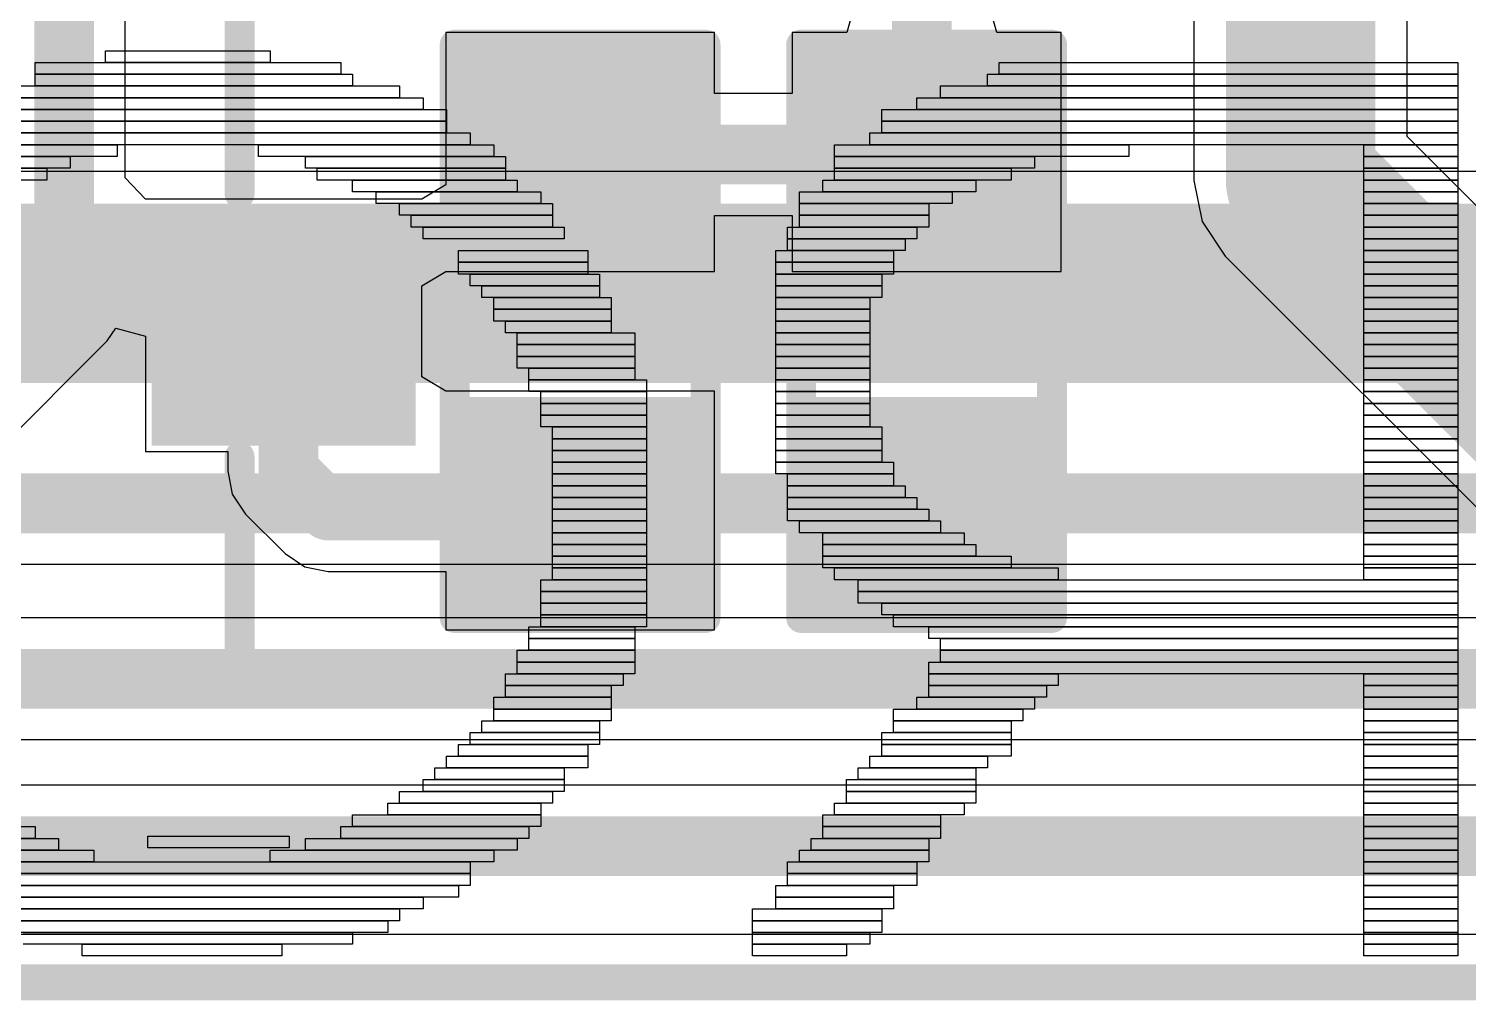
# Model space of a CAD drawing. Header units: inches. Extents: x -25 to 271, y -41 to 15.
# Drawn here: x 22.75 to 28.87, y -38.06 to -33.93 of the extents above; entities that cross this region are included whole.
import ezdxf

# ---------------------------------------------------------------- set-up
doc = ezdxf.new("R2010")
doc.units = ezdxf.units.IN
for name, color, linetype in [('Board_outline', 216, 'Continuous'), ('Bottom Layer', 5, 'Continuous'), ('Bottom Overlay', 54, 'Continuous'), ('Top Glue Points', 56, 'Continuous'), ('Top Layer', 1, 'Continuous'), ('Top Overlay', 2, 'Continuous'), ('Top Paste', 8, 'Continuous'), ('Top Solder', 216, 'Continuous')]:
    doc.layers.add(name, color=color, linetype=linetype)

# ---------------------------------------------------------------- blocks, each defined once
blk = doc.blocks.new('SOT_23_98')
at = {"layer": 'Top Layer'}
for points in [[(-0.41, 1.46), (0.41, 1.46), (0.41, 0.54), (-0.41, 0.54)], [(-1.36, -0.54), (-0.54, -0.54), (-0.54, -1.46), (-1.36, -1.46)], [(0.54, -0.54), (1.36, -0.54), (1.36, -1.46), (0.54, -1.46)]]:
    blk.add_hatch(color=1, dxfattribs=at).paths.add_polyline_path(points)
at = {"layer": 'Top Paste'}
for points in [[(-0.41, 1.46), (0.41, 1.46), (0.41, 0.54), (-0.41, 0.54)], [(-1.36, -0.54), (-0.54, -0.54), (-0.54, -1.46), (-1.36, -1.46)], [(0.54, -0.54), (1.36, -0.54), (1.36, -1.46), (0.54, -1.46)]]:
    blk.add_hatch(color=8, dxfattribs=at).paths.add_polyline_path(points)
at = {"layer": 'Top Solder'}
for points in [[(-0.5116, 1.5616), (0.5116, 1.5616), (0.5116, 0.4384), (-0.5116, 0.4384)], [(-1.4616, -0.4384), (-0.4384, -0.4384), (-0.4384, -1.5616), (-1.4616, -1.5616)], [(0.4384, -0.4384), (1.4616, -0.4384), (1.4616, -1.5616), (0.4384, -1.5616)]]:
    blk.add_hatch(color=216, dxfattribs=at).paths.add_polyline_path(points)
at = {"layer": 'Top Overlay', "const_width": 0.127}
for points in [[(-0.5588, 0.8128), (-1.5494, 0.8128)], [(-1.5494, -0.5842), (-1.5494, 0.8128)], [(1.5494, 0.8128), (0.5588, 0.8128)], [(1.5494, -0.5842), (1.5494, 0.8128)], [(0.3302, -0.7874), (-0.3302, -0.7874)], [(-1.6764, -1.2954), (-1.6764, -1.0414)], [(-1.5494, -1.1684), (-1.6764, -1.0414)], [(-1.6764, -1.2954), (-1.5494, -1.1684)]]:
    blk.add_lwpolyline(points, dxfattribs=at)
at = {"layer": 'Top Overlay', "const_width": 0.0635}
for points in [[(-1.5812, 0.8128, 1), (-1.5176, 0.8128, 1)], [(-1.5812, 0.8128, 1), (-1.5176, 0.8128, 1)], [(-0.5905, 0.8128, 1), (-0.5271, 0.8128, 1)], [(0.5271, 0.8128, 1), (0.5905, 0.8128, 1)], [(1.5176, 0.8128, 1), (1.5812, 0.8128, 1)], [(1.5176, 0.8128, 1), (1.5812, 0.8128, 1)], [(-1.5812, -0.5842, 1), (-1.5176, -0.5842, 1)], [(1.5176, -0.5842, 1), (1.5812, -0.5842, 1)], [(-0.3619, -0.7874, 1), (-0.2984, -0.7874, 1)], [(0.2984, -0.7874, 1), (0.3619, -0.7874, 1)], [(-1.7082, -1.0414, 1), (-1.6446, -1.0414, 1)], [(-1.7082, -1.0414, 1), (-1.6446, -1.0414, 1)], [(-1.5812, -1.1684, 1), (-1.5176, -1.1684, 1)], [(-1.5812, -1.1684, 1), (-1.5176, -1.1684, 1)], [(-1.7082, -1.2954, 1), (-1.6446, -1.2954, 1)], [(-1.7082, -1.2954, 1), (-1.6446, -1.2954, 1)]]:
    blk.add_lwpolyline(points, format="xyb", close=True, dxfattribs=at)
blk = doc.blocks.new('RES_0603_103')
at = {"layer": 'Top Layer'}
for points in [[(-0.381, 0.4445), (-0.381, -0.4445), (-1.143, -0.4445), (-1.143, 0.4445)], [(1.143, 0.4445), (1.143, -0.4445), (0.381, -0.4445), (0.381, 0.4445)]]:
    blk.add_hatch(color=1, dxfattribs=at).paths.add_polyline_path(points)
at = {"layer": 'Top Paste'}
for points in [[(-0.381, 0.4445), (-0.381, -0.4445), (-1.143, -0.4445), (-1.143, 0.4445)], [(1.143, 0.4445), (1.143, -0.4445), (0.381, -0.4445), (0.381, 0.4445)]]:
    blk.add_hatch(color=8, dxfattribs=at).paths.add_polyline_path(points)
at = {"layer": 'Top Solder'}
for points in [[(-0.2794, 0.5461), (-0.2794, -0.5461), (-1.2446, -0.5461), (-1.2446, 0.5461)], [(1.2446, 0.5461), (1.2446, -0.5461), (0.2794, -0.5461), (0.2794, 0.5461)]]:
    blk.add_hatch(color=216, dxfattribs=at).paths.add_polyline_path(points)
at = {"layer": 'Top Overlay', "const_width": 0.127}
for points in [[(-1.2192, 0.5334), (-1.2192, -0.5334)], [(-1.2192, 0.5334), (1.2192, 0.5334)], [(1.2192, 0.5334), (1.2192, -0.5334)], [(-1.2192, -0.5334), (1.2192, -0.5334)]]:
    blk.add_lwpolyline(points, dxfattribs=at)
at = {"layer": 'Top Overlay', "const_width": 0.0635}
for points in [[(-1.25095, 0.5334, 1), (-1.18745, 0.5334, 1)], [(-1.25095, 0.5334, 1), (-1.18745, 0.5334, 1)], [(1.18745, 0.5334, 1), (1.25095, 0.5334, 1)], [(1.18745, 0.5334, 1), (1.25095, 0.5334, 1)], [(-1.25095, -0.5334, 1), (-1.18745, -0.5334, 1)], [(-1.25095, -0.5334, 1), (-1.18745, -0.5334, 1)], [(1.18745, -0.5334, 1), (1.25095, -0.5334, 1)], [(1.18745, -0.5334, 1), (1.25095, -0.5334, 1)]]:
    blk.add_lwpolyline(points, format="xyb", close=True, dxfattribs=at)
blk = doc.blocks.new('RES_0603_106')
at = {"layer": 'Top Layer'}
for points in [[(-0.381, 0.4445), (-0.381, -0.4445), (-1.143, -0.4445), (-1.143, 0.4445)], [(1.143, 0.4445), (1.143, -0.4445), (0.381, -0.4445), (0.381, 0.4445)]]:
    blk.add_hatch(color=1, dxfattribs=at).paths.add_polyline_path(points)
at = {"layer": 'Top Paste'}
for points in [[(-0.381, 0.4445), (-0.381, -0.4445), (-1.143, -0.4445), (-1.143, 0.4445)], [(1.143, 0.4445), (1.143, -0.4445), (0.381, -0.4445), (0.381, 0.4445)]]:
    blk.add_hatch(color=8, dxfattribs=at).paths.add_polyline_path(points)
at = {"layer": 'Top Solder'}
for points in [[(-0.2794, 0.5461), (-0.2794, -0.5461), (-1.2446, -0.5461), (-1.2446, 0.5461)], [(1.2446, 0.5461), (1.2446, -0.5461), (0.2794, -0.5461), (0.2794, 0.5461)]]:
    blk.add_hatch(color=216, dxfattribs=at).paths.add_polyline_path(points)
at = {"layer": 'Top Overlay', "const_width": 0.127}
for points in [[(-1.2192, 0.5334), (-1.2192, -0.5334)], [(-1.2192, 0.5334), (1.2192, 0.5334)], [(1.2192, 0.5334), (1.2192, -0.5334)], [(-1.2192, -0.5334), (1.2192, -0.5334)]]:
    blk.add_lwpolyline(points, dxfattribs=at)
at = {"layer": 'Top Overlay', "const_width": 0.0635}
for points in [[(-1.25095, 0.5334, 1), (-1.18745, 0.5334, 1)], [(-1.25095, 0.5334, 1), (-1.18745, 0.5334, 1)], [(1.18745, 0.5334, 1), (1.25095, 0.5334, 1)], [(1.18745, 0.5334, 1), (1.25095, 0.5334, 1)], [(-1.25095, -0.5334, 1), (-1.18745, -0.5334, 1)], [(-1.25095, -0.5334, 1), (-1.18745, -0.5334, 1)], [(1.18745, -0.5334, 1), (1.25095, -0.5334, 1)], [(1.18745, -0.5334, 1), (1.25095, -0.5334, 1)]]:
    blk.add_lwpolyline(points, format="xyb", close=True, dxfattribs=at)

msp = doc.modelspace()

# ---------------------------------------------------------------- hatches: boundary and pattern name
at = {"layer": 'Top Glue Points'}
for points in [[(26.943, -34.9758), (26.1429, -34.9758), (26.1429, -35.3756), (26.943, -35.3756)], [(25.4902, -35.0167), (24.6901, -35.0167), (24.6901, -35.4165), (25.4902, -35.4165)]]:
    msp.add_hatch(color=56, dxfattribs=at).paths.add_polyline_path(points)

# ---------------------------------------------------------------- linework, layer by layer
at = {"layer": 'Board_outline', "const_width": 0.1524}
msp.add_lwpolyline([(-16.5189, -37.9885), (73.4812, -37.9885)], dxfattribs=at)
at = {"layer": 'Bottom Layer'}
for p, q in [((33.8351, -34.5403), (13.2973, -34.5403)), ((18.7173, -36.2105), (45.7124, -36.2105)), ((47.3962, -36.4385), (18.6444, -36.4385)), ((21.5984, -36.9565), (42.1181, -36.9565)), ((42.1176, -37.1504), (21.599, -37.1504))]:
    msp.add_line(p, q, dxfattribs=at)
for points, const_width in [([(11.881, -35.0582), (40.9514, -35.0582)], 0.762), ([(18.3725, -35.9515), (45.7124, -35.9515)], 0.254), ([(12.1223, -36.6975), (47.5035, -36.6975)], 0.254), ([(21.2223, -37.4094), (42.4942, -37.4094)], 0.254)]:
    msp.add_lwpolyline(points, dxfattribs=dict(at, const_width=const_width))
at = {"layer": 'Bottom Overlay'}
for p, q in [((23.0725, -34.0764), (23.0725, -34.0266)), ((23.0725, -34.0266), (23.7725, -34.0266)), ((23.7725, -34.0266), (23.7725, -34.0764)), ((22.7725, -34.1264), (22.7725, -34.0764)), ((22.7725, -34.0764), (24.0725, -34.0764)), ((23.7725, -34.0764), (23.0725, -34.0764)), ((24.0725, -34.0764), (24.0725, -34.1264)), ((26.8723, -34.1264), (26.8723, -34.0764)), ((26.8723, -34.0764), (28.8223, -34.0764)), ((28.8223, -34.0764), (28.8223, -34.1264)), ((24.0725, -34.1264), (22.7725, -34.1264)), ((22.7725, -34.1765), (22.7725, -34.1264)), ((22.7725, -34.1264), (24.1225, -34.1264)), ((24.1225, -34.1264), (24.1225, -34.1765)), ((26.8223, -34.1765), (26.8223, -34.1264)), ((26.8223, -34.1264), (28.8223, -34.1264)), ((28.8223, -34.1264), (26.8723, -34.1264)), ((28.8223, -34.1264), (28.8223, -34.1765)), ((22.5723, -34.1765), (24.3224, -34.1765)), ((24.1225, -34.1765), (22.7725, -34.1765)), ((24.3224, -34.1765), (24.3224, -34.2265)), ((26.6224, -34.2265), (26.6224, -34.1765)), ((26.6224, -34.1765), (28.8223, -34.1765)), ((28.8223, -34.1765), (26.8223, -34.1765)), ((28.8223, -34.1765), (28.8223, -34.2265)), ((22.4723, -34.2265), (24.4225, -34.2265)), ((24.3224, -34.2265), (22.5723, -34.2265)), ((24.4225, -34.2265), (24.4225, -34.2765)), ((26.5223, -34.2765), (26.5223, -34.2265)), ((26.5223, -34.2265), (28.8223, -34.2265)), ((28.8223, -34.2265), (26.6224, -34.2265)), ((28.8223, -34.2265), (28.8223, -34.2765)), ((22.3224, -34.2765), (24.5223, -34.2765)), ((24.5223, -34.3266), (22.3224, -34.3266)), ((22.3224, -34.3266), (24.5223, -34.3266)), ((24.4225, -34.2765), (22.4723, -34.2765)), ((24.5223, -34.2765), (24.5223, -34.3266)), ((24.5223, -34.3266), (24.5223, -34.3764)), ((26.3724, -34.3266), (26.3724, -34.2765)), ((26.3724, -34.2765), (28.8223, -34.2765)), ((28.8223, -34.3266), (26.3724, -34.3266)), ((26.3724, -34.3764), (26.3724, -34.3266)), ((26.3724, -34.3266), (28.8223, -34.3266)), ((28.8223, -34.2765), (26.5223, -34.2765)), ((28.8223, -34.2765), (28.8223, -34.3266)), ((28.8223, -34.3266), (28.8223, -34.3764)), ((22.1723, -34.3764), (24.6224, -34.3764)), ((24.5223, -34.3764), (22.3224, -34.3764)), ((24.6224, -34.3764), (24.6224, -34.4264)), ((26.3224, -34.4264), (26.3224, -34.3764)), ((26.3224, -34.3764), (28.8223, -34.3764)), ((28.8223, -34.3764), (26.3724, -34.3764)), ((28.8223, -34.3764), (28.8223, -34.4264)), ((22.1223, -34.4264), (23.1223, -34.4264)), ((24.6224, -34.4264), (22.1723, -34.4264)), ((23.1223, -34.4264), (23.1223, -34.4764)), ((23.7225, -34.4764), (23.7225, -34.4264)), ((23.7225, -34.4264), (24.7225, -34.4264)), ((24.7225, -34.4264), (24.7225, -34.4764)), ((26.1723, -34.4764), (26.1723, -34.4264)), ((26.1723, -34.4264), (27.4225, -34.4264)), ((28.8223, -34.4264), (26.3224, -34.4264)), ((27.4225, -34.4264), (27.4225, -34.4764)), ((28.4225, -34.4764), (28.4225, -34.4264)), ((28.4225, -34.4264), (28.8223, -34.4264)), ((28.8223, -34.4264), (28.8223, -34.4764)), ((22.0725, -34.4764), (22.9224, -34.4764)), ((23.1223, -34.4764), (22.1223, -34.4764)), ((22.9224, -34.4764), (22.9224, -34.5265)), ((24.7225, -34.4764), (23.7225, -34.4764)), ((23.9224, -34.5265), (23.9224, -34.4764)), ((23.9224, -34.4764), (24.7725, -34.4764)), ((24.7725, -34.4764), (24.7725, -34.5265)), ((26.1723, -34.5265), (26.1723, -34.4764)), ((26.1723, -34.4764), (27.0224, -34.4764)), ((27.4225, -34.4764), (26.1723, -34.4764)), ((27.0224, -34.4764), (27.0224, -34.5265)), ((28.8223, -34.4764), (28.4225, -34.4764)), ((28.4225, -34.5265), (28.4225, -34.4764)), ((28.4225, -34.4764), (28.8223, -34.4764)), ((28.8223, -34.4764), (28.8223, -34.5265)), ((22.9224, -34.5265), (22.0725, -34.5265)), ((22.0725, -34.5265), (22.8223, -34.5265)), ((22.8223, -34.5765), (22.0725, -34.5765)), ((22.8223, -34.5265), (22.8223, -34.5765)), ((24.7725, -34.5265), (23.9224, -34.5265)), ((23.9724, -34.5765), (23.9724, -34.5265)), ((23.9724, -34.5265), (24.7725, -34.5265)), ((24.7725, -34.5765), (23.9724, -34.5765)), ((24.1225, -34.6266), (24.1225, -34.5765)), ((24.1225, -34.5765), (24.8223, -34.5765)), ((24.7725, -34.5265), (24.7725, -34.5765)), ((24.8223, -34.5765), (24.8223, -34.6266)), ((26.1225, -34.6266), (26.1225, -34.5765)), ((26.1225, -34.5765), (26.7725, -34.5765)), ((27.0224, -34.5265), (26.1723, -34.5265)), ((26.1723, -34.5765), (26.1723, -34.5265)), ((26.1723, -34.5265), (26.9223, -34.5265)), ((26.9223, -34.5765), (26.1723, -34.5765)), ((26.7725, -34.5765), (26.7725, -34.6266)), ((26.9223, -34.5265), (26.9223, -34.5765)), ((28.8223, -34.5265), (28.4225, -34.5265)), ((28.4225, -34.5765), (28.4225, -34.5265)), ((28.4225, -34.5265), (28.8223, -34.5265)), ((28.8223, -34.5765), (28.4225, -34.5765)), ((28.4225, -34.6266), (28.4225, -34.5765)), ((28.4225, -34.5765), (28.8223, -34.5765)), ((28.8223, -34.5265), (28.8223, -34.5765)), ((28.8223, -34.5765), (28.8223, -34.6266)), ((24.8223, -34.6266), (24.1225, -34.6266)), ((24.2223, -34.6766), (24.2223, -34.6266)), ((24.2223, -34.6266), (24.9224, -34.6266)), ((24.9224, -34.6266), (24.9224, -34.6766)), ((26.0224, -34.6766), (26.0224, -34.6266)), ((26.0224, -34.6266), (26.6724, -34.6266)), ((26.7725, -34.6266), (26.1225, -34.6266)), ((26.6724, -34.6266), (26.6724, -34.6766)), ((28.4225, -34.6766), (28.4225, -34.6266)), ((28.4225, -34.6266), (28.8223, -34.6266)), ((28.8223, -34.6266), (28.4225, -34.6266)), ((28.8223, -34.6266), (28.8223, -34.6766)), ((24.9224, -34.6766), (24.2223, -34.6766)), ((24.3224, -34.7264), (24.3224, -34.6766)), ((24.3224, -34.6766), (24.9724, -34.6766)), ((24.9724, -34.6766), (24.9724, -34.7264)), ((26.0224, -34.7264), (26.0224, -34.6766)), ((26.0224, -34.6766), (26.5723, -34.6766)), ((26.6724, -34.6766), (26.0224, -34.6766)), ((26.5723, -34.6766), (26.5723, -34.7264)), ((28.4225, -34.7264), (28.4225, -34.6766)), ((28.4225, -34.6766), (28.8223, -34.6766)), ((28.8223, -34.6766), (28.4225, -34.6766)), ((28.8223, -34.6766), (28.8223, -34.7264)), ((24.9724, -34.7264), (24.3224, -34.7264)), ((24.3724, -34.7764), (24.3724, -34.7264)), ((24.3724, -34.7264), (24.9724, -34.7264)), ((24.9724, -34.7264), (24.9724, -34.7764)), ((26.5723, -34.7264), (26.0224, -34.7264)), ((26.0224, -34.7764), (26.0224, -34.7264)), ((26.0224, -34.7264), (26.5723, -34.7264)), ((26.5723, -34.7264), (26.5723, -34.7764)), ((28.8223, -34.7264), (28.4225, -34.7264)), ((28.4225, -34.7764), (28.4225, -34.7264)), ((28.4225, -34.7264), (28.8223, -34.7264)), ((28.8223, -34.7264), (28.8223, -34.7764)), ((24.9724, -34.7764), (24.3724, -34.7764)), ((24.4225, -34.8264), (24.4225, -34.7764)), ((24.4225, -34.7764), (25.0224, -34.7764)), ((25.0224, -34.7764), (25.0224, -34.8264)), ((25.9724, -34.8264), (25.9724, -34.7764)), ((25.9724, -34.7764), (26.5223, -34.7764)), ((26.5723, -34.7764), (26.0224, -34.7764)), ((26.5223, -34.7764), (26.5223, -34.8264)), ((28.4225, -34.8264), (28.4225, -34.7764)), ((28.4225, -34.7764), (28.8223, -34.7764)), ((28.8223, -34.7764), (28.4225, -34.7764)), ((28.8223, -34.7764), (28.8223, -34.8264)), ((25.0224, -34.8264), (24.4225, -34.8264)), ((24.5723, -34.9265), (24.5723, -34.8765)), ((24.5723, -34.8765), (25.1225, -34.8765)), ((25.1225, -34.8765), (25.1225, -34.9265)), ((25.9224, -34.9265), (25.9224, -34.8765)), ((25.9224, -34.8765), (26.4225, -34.8765)), ((25.9724, -34.8765), (25.9724, -34.8264)), ((25.9724, -34.8264), (26.4723, -34.8264)), ((26.5223, -34.8264), (25.9724, -34.8264)), ((26.4723, -34.8765), (25.9724, -34.8765)), ((26.4225, -34.8765), (26.4225, -34.9265)), ((26.4723, -34.8264), (26.4723, -34.8765)), ((28.8223, -34.8264), (28.4225, -34.8264)), ((28.4225, -34.8765), (28.4225, -34.8264)), ((28.4225, -34.8264), (28.8223, -34.8264)), ((28.8223, -34.8765), (28.4225, -34.8765)), ((28.4225, -34.9265), (28.4225, -34.8765)), ((28.4225, -34.8765), (28.8223, -34.8765)), ((28.8223, -34.8264), (28.8223, -34.8765)), ((28.8223, -34.8765), (28.8223, -34.9265)), ((24.5723, -34.9766), (24.5723, -34.9265)), ((24.5723, -34.9265), (25.1225, -34.9265)), ((25.1225, -34.9265), (24.5723, -34.9265)), ((25.1225, -34.9265), (25.1225, -34.9766)), ((26.4225, -34.9265), (25.9224, -34.9265)), ((25.9224, -34.9766), (25.9224, -34.9265)), ((25.9224, -34.9265), (26.4225, -34.9265)), ((26.4225, -34.9265), (26.4225, -34.9766)), ((28.8223, -34.9265), (28.4225, -34.9265)), ((28.4225, -34.9766), (28.4225, -34.9265)), ((28.4225, -34.9265), (28.8223, -34.9265)), ((28.8223, -34.9265), (28.8223, -34.9766)), ((25.1225, -34.9766), (24.5723, -34.9766)), ((24.6224, -35.0266), (24.6224, -34.9766)), ((24.6224, -34.9766), (25.1723, -34.9766)), ((25.1723, -34.9766), (25.1723, -35.0266)), ((26.4225, -34.9766), (25.9224, -34.9766)), ((25.9224, -35.0266), (25.9224, -34.9766)), ((25.9224, -34.9766), (26.3724, -34.9766)), ((26.3724, -34.9766), (26.3724, -35.0266)), ((28.4225, -35.0266), (28.4225, -34.9766)), ((28.4225, -34.9766), (28.8223, -34.9766)), ((28.8223, -34.9766), (28.4225, -34.9766)), ((28.8223, -34.9766), (28.8223, -35.0266)), ((25.1723, -35.0266), (24.6224, -35.0266)), ((24.6724, -35.0764), (24.6724, -35.0266)), ((24.6724, -35.0266), (25.1723, -35.0266)), ((25.1723, -35.0266), (25.1723, -35.0764)), ((26.3724, -35.0266), (25.9224, -35.0266)), ((25.9224, -35.0764), (25.9224, -35.0266)), ((25.9224, -35.0266), (26.3724, -35.0266)), ((26.3724, -35.0266), (26.3724, -35.0764)), ((28.8223, -35.0266), (28.4225, -35.0266)), ((28.4225, -35.0764), (28.4225, -35.0266)), ((28.4225, -35.0266), (28.8223, -35.0266)), ((28.8223, -35.0266), (28.8223, -35.0764)), ((25.1723, -35.0764), (24.6724, -35.0764)), ((24.7225, -35.1264), (24.7225, -35.0764)), ((24.7225, -35.0764), (25.2223, -35.0764)), ((25.2223, -35.1264), (24.7225, -35.1264)), ((24.7225, -35.1765), (24.7225, -35.1264)), ((24.7225, -35.1264), (25.2223, -35.1264)), ((25.2223, -35.0764), (25.2223, -35.1264)), ((25.2223, -35.1264), (25.2223, -35.1765)), ((26.3724, -35.0764), (25.9224, -35.0764)), ((25.9224, -35.1264), (25.9224, -35.0764)), ((25.9224, -35.0764), (26.3224, -35.0764)), ((25.9224, -35.1765), (25.9224, -35.1264)), ((25.9224, -35.1264), (26.3224, -35.1264)), ((26.3224, -35.1264), (25.9224, -35.1264)), ((26.3224, -35.0764), (26.3224, -35.1264)), ((26.3224, -35.1264), (26.3224, -35.1765)), ((28.8223, -35.0764), (28.4225, -35.0764)), ((28.4225, -35.1264), (28.4225, -35.0764)), ((28.4225, -35.0764), (28.8223, -35.0764)), ((28.4225, -35.1765), (28.4225, -35.1264)), ((28.4225, -35.1264), (28.8223, -35.1264)), ((28.8223, -35.1264), (28.4225, -35.1264)), ((28.8223, -35.0764), (28.8223, -35.1264)), ((28.8223, -35.1264), (28.8223, -35.1765)), ((25.2223, -35.1765), (24.7225, -35.1765)), ((24.7725, -35.2265), (24.7725, -35.1765)), ((24.7725, -35.1765), (25.2223, -35.1765)), ((25.2223, -35.1765), (25.2223, -35.2265)), ((26.3224, -35.1765), (25.9224, -35.1765)), ((25.9224, -35.2265), (25.9224, -35.1765)), ((25.9224, -35.1765), (26.3224, -35.1765)), ((26.3224, -35.1765), (26.3224, -35.2265)), ((28.8223, -35.1765), (28.4225, -35.1765)), ((28.4225, -35.2265), (28.4225, -35.1765)), ((28.4225, -35.1765), (28.8223, -35.1765)), ((28.8223, -35.1765), (28.8223, -35.2265)), ((25.2223, -35.2265), (24.7725, -35.2265)), ((24.8223, -35.2765), (24.8223, -35.2265)), ((24.8223, -35.2265), (25.3224, -35.2265)), ((25.3224, -35.2265), (25.3224, -35.2765)), ((26.3224, -35.2265), (25.9224, -35.2265)), ((25.9224, -35.2765), (25.9224, -35.2265)), ((25.9224, -35.2265), (26.3224, -35.2265)), ((26.3224, -35.2265), (26.3224, -35.2765)), ((28.4225, -35.2765), (28.4225, -35.2265)), ((28.4225, -35.2265), (28.8223, -35.2265)), ((28.8223, -35.2265), (28.4225, -35.2265)), ((28.8223, -35.2265), (28.8223, -35.2765)), ((25.3224, -35.2765), (24.8223, -35.2765)), ((24.8223, -35.3266), (24.8223, -35.2765)), ((24.8223, -35.2765), (25.3224, -35.2765)), ((25.3224, -35.2765), (25.3224, -35.3266)), ((26.3224, -35.2765), (25.9224, -35.2765)), ((25.9224, -35.3266), (25.9224, -35.2765)), ((25.9224, -35.2765), (26.3224, -35.2765)), ((26.3224, -35.2765), (26.3224, -35.3266)), ((28.4225, -35.3266), (28.4225, -35.2765)), ((28.4225, -35.2765), (28.8223, -35.2765)), ((28.8223, -35.2765), (28.4225, -35.2765)), ((28.8223, -35.2765), (28.8223, -35.3266)), ((25.3224, -35.3266), (24.8223, -35.3266)), ((24.8223, -35.3764), (24.8223, -35.3266)), ((24.8223, -35.3266), (25.3224, -35.3266)), ((25.3224, -35.3266), (25.3224, -35.3764)), ((26.3224, -35.3266), (25.9224, -35.3266)), ((25.9224, -35.3764), (25.9224, -35.3266)), ((25.9224, -35.3266), (26.3224, -35.3266)), ((26.3224, -35.3266), (26.3224, -35.3764)), ((28.4225, -35.3764), (28.4225, -35.3266)), ((28.4225, -35.3266), (28.8223, -35.3266)), ((28.8223, -35.3266), (28.4225, -35.3266)), ((28.8223, -35.3266), (28.8223, -35.3764)), ((25.3224, -35.3764), (24.8223, -35.3764)), ((24.8723, -35.4264), (24.8723, -35.3764)), ((24.8723, -35.3764), (25.3224, -35.3764)), ((25.3224, -35.4264), (24.8723, -35.4264)), ((24.8723, -35.4764), (24.8723, -35.4264)), ((24.8723, -35.4264), (25.3724, -35.4264)), ((25.3224, -35.3764), (25.3224, -35.4264)), ((25.3724, -35.4264), (25.3724, -35.4764)), ((26.3224, -35.3764), (25.9224, -35.3764)), ((25.9224, -35.4264), (25.9224, -35.3764)), ((25.9224, -35.3764), (26.3224, -35.3764)), ((25.9224, -35.4764), (25.9224, -35.4264)), ((25.9224, -35.4264), (26.3224, -35.4264)), ((26.3224, -35.4264), (25.9224, -35.4264)), ((26.3224, -35.3764), (26.3224, -35.4264)), ((26.3224, -35.4264), (26.3224, -35.4764)), ((28.8223, -35.3764), (28.4225, -35.3764)), ((28.4225, -35.4264), (28.4225, -35.3764)), ((28.4225, -35.3764), (28.8223, -35.3764)), ((28.4225, -35.4764), (28.4225, -35.4264)), ((28.4225, -35.4264), (28.8223, -35.4264)), ((28.8223, -35.4264), (28.4225, -35.4264)), ((28.8223, -35.3764), (28.8223, -35.4264)), ((28.8223, -35.4264), (28.8223, -35.4764)), ((25.3724, -35.4764), (24.8723, -35.4764)), ((24.9224, -35.5265), (24.9224, -35.4764)), ((24.9224, -35.4764), (25.3724, -35.4764)), ((25.3724, -35.4764), (25.3724, -35.5265)), ((25.9224, -35.5265), (25.9224, -35.4764)), ((25.9224, -35.4764), (26.3224, -35.4764)), ((26.3224, -35.4764), (25.9224, -35.4764)), ((26.3224, -35.4764), (26.3224, -35.5265)), ((28.8223, -35.4764), (28.4225, -35.4764)), ((28.4225, -35.5265), (28.4225, -35.4764)), ((28.4225, -35.4764), (28.8223, -35.4764)), ((28.8223, -35.4764), (28.8223, -35.5265)), ((25.3724, -35.5265), (24.9224, -35.5265)), ((24.9224, -35.5765), (24.9224, -35.5265)), ((24.9224, -35.5265), (25.3724, -35.5265)), ((25.3724, -35.5265), (25.3724, -35.5765)), ((26.3224, -35.5265), (25.9224, -35.5265)), ((25.9224, -35.5765), (25.9224, -35.5265)), ((25.9224, -35.5265), (26.3224, -35.5265)), ((26.3224, -35.5265), (26.3224, -35.5765)), ((28.4225, -35.5765), (28.4225, -35.5265)), ((28.4225, -35.5265), (28.8223, -35.5265)), ((28.8223, -35.5265), (28.4225, -35.5265)), ((28.8223, -35.5265), (28.8223, -35.5765)), ((25.3724, -35.5765), (24.9224, -35.5765)), ((24.9224, -35.6265), (24.9224, -35.5765)), ((24.9224, -35.5765), (25.3724, -35.5765)), ((25.3724, -35.5765), (25.3724, -35.6265)), ((26.3224, -35.5765), (25.9224, -35.5765)), ((25.9224, -35.6265), (25.9224, -35.5765)), ((25.9224, -35.5765), (26.3224, -35.5765)), ((26.3224, -35.5765), (26.3224, -35.6265)), ((28.4225, -35.6265), (28.4225, -35.5765)), ((28.4225, -35.5765), (28.8223, -35.5765)), ((28.8223, -35.5765), (28.4225, -35.5765)), ((28.8223, -35.5765), (28.8223, -35.6265)), ((25.3724, -35.6265), (24.9224, -35.6265)), ((24.9724, -35.6766), (24.9724, -35.6265)), ((24.9724, -35.6265), (25.3724, -35.6265)), ((25.3724, -35.6766), (24.9724, -35.6766)), ((24.9724, -35.7264), (24.9724, -35.6766)), ((24.9724, -35.6766), (25.3724, -35.6766)), ((25.3724, -35.6265), (25.3724, -35.6766)), ((25.3724, -35.6766), (25.3724, -35.7264)), ((26.3224, -35.6265), (25.9224, -35.6265)), ((25.9224, -35.6766), (25.9224, -35.6265)), ((25.9224, -35.6265), (26.3724, -35.6265)), ((26.3724, -35.6766), (25.9224, -35.6766)), ((25.9224, -35.7264), (25.9224, -35.6766)), ((25.9224, -35.6766), (26.3724, -35.6766)), ((26.3724, -35.6265), (26.3724, -35.6766)), ((26.3724, -35.6766), (26.3724, -35.7264)), ((28.8223, -35.6265), (28.4225, -35.6265)), ((28.4225, -35.6766), (28.4225, -35.6265)), ((28.4225, -35.6265), (28.8223, -35.6265)), ((28.8223, -35.6766), (28.4225, -35.6766)), ((28.4225, -35.7264), (28.4225, -35.6766)), ((28.4225, -35.6766), (28.8223, -35.6766)), ((28.8223, -35.6265), (28.8223, -35.6766)), ((28.8223, -35.6766), (28.8223, -35.7264)), ((24.9724, -35.7764), (24.9724, -35.7264)), ((24.9724, -35.7264), (25.3724, -35.7264)), ((25.3724, -35.7264), (24.9724, -35.7264)), ((25.3724, -35.7264), (25.3724, -35.7764)), ((25.9224, -35.7764), (25.9224, -35.7264)), ((25.9224, -35.7264), (26.3724, -35.7264)), ((26.3724, -35.7264), (25.9224, -35.7264)), ((26.3724, -35.7264), (26.3724, -35.7764)), ((28.8223, -35.7264), (28.4225, -35.7264)), ((28.4225, -35.7764), (28.4225, -35.7264)), ((28.4225, -35.7264), (28.8223, -35.7264)), ((28.8223, -35.7264), (28.8223, -35.7764)), ((25.3724, -35.7764), (24.9724, -35.7764)), ((24.9724, -35.8264), (24.9724, -35.7764)), ((24.9724, -35.7764), (25.3724, -35.7764)), ((25.3724, -35.7764), (25.3724, -35.8264)), ((26.3724, -35.7764), (25.9224, -35.7764)), ((25.9224, -35.8264), (25.9224, -35.7764)), ((25.9224, -35.7764), (26.4225, -35.7764)), ((26.4225, -35.7764), (26.4225, -35.8264)), ((28.8223, -35.7764), (28.4225, -35.7764)), ((28.4225, -35.8264), (28.4225, -35.7764)), ((28.4225, -35.7764), (28.8223, -35.7764)), ((28.8223, -35.7764), (28.8223, -35.8264)), ((24.9724, -35.8765), (24.9724, -35.8264)), ((24.9724, -35.8264), (25.3724, -35.8264)), ((25.3724, -35.8264), (24.9724, -35.8264)), ((25.3724, -35.8264), (25.3724, -35.8765)), ((26.4225, -35.8264), (25.9224, -35.8264)), ((25.9724, -35.8765), (25.9724, -35.8264)), ((25.9724, -35.8264), (26.4225, -35.8264)), ((26.4225, -35.8264), (26.4225, -35.8765)), ((28.8223, -35.8264), (28.4225, -35.8264)), ((28.4225, -35.8765), (28.4225, -35.8264)), ((28.4225, -35.8264), (28.8223, -35.8264)), ((28.8223, -35.8264), (28.8223, -35.8765)), ((25.3724, -35.8765), (24.9724, -35.8765)), ((24.9724, -35.9265), (24.9724, -35.8765)), ((24.9724, -35.8765), (25.3724, -35.8765)), ((25.3724, -35.8765), (25.3724, -35.9265)), ((26.4225, -35.8765), (25.9724, -35.8765)), ((25.9724, -35.9265), (25.9724, -35.8765)), ((25.9724, -35.8765), (26.4723, -35.8765)), ((26.4723, -35.8765), (26.4723, -35.9265)), ((28.8223, -35.8765), (28.4225, -35.8765)), ((28.4225, -35.9265), (28.4225, -35.8765)), ((28.4225, -35.8765), (28.8223, -35.8765)), ((28.8223, -35.8765), (28.8223, -35.9265)), ((25.3724, -35.9265), (24.9724, -35.9265)), ((24.9724, -35.9766), (24.9724, -35.9265)), ((24.9724, -35.9265), (25.3724, -35.9265)), ((25.3724, -35.9766), (24.9724, -35.9766)), ((24.9724, -36.0266), (24.9724, -35.9766)), ((24.9724, -35.9766), (25.3724, -35.9766)), ((25.3724, -35.9265), (25.3724, -35.9766)), ((25.3724, -35.9766), (25.3724, -36.0266)), ((26.4723, -35.9265), (25.9724, -35.9265)), ((25.9724, -35.9766), (25.9724, -35.9265)), ((25.9724, -35.9265), (26.5223, -35.9265)), ((26.5223, -35.9766), (25.9724, -35.9766)), ((25.9724, -36.0266), (25.9724, -35.9766)), ((25.9724, -35.9766), (26.5723, -35.9766)), ((26.5223, -35.9265), (26.5223, -35.9766)), ((26.5723, -35.9766), (26.5723, -36.0266)), ((28.8223, -35.9265), (28.4225, -35.9265)), ((28.4225, -35.9766), (28.4225, -35.9265)), ((28.4225, -35.9265), (28.8223, -35.9265)), ((28.8223, -35.9766), (28.4225, -35.9766)), ((28.4225, -36.0266), (28.4225, -35.9766)), ((28.4225, -35.9766), (28.8223, -35.9766)), ((28.8223, -35.9265), (28.8223, -35.9766)), ((28.8223, -35.9766), (28.8223, -36.0266)), ((25.3724, -36.0266), (24.9724, -36.0266)), ((24.9724, -36.0764), (24.9724, -36.0266)), ((24.9724, -36.0266), (25.3724, -36.0266)), ((25.3724, -36.0266), (25.3724, -36.0764)), ((26.5723, -36.0266), (25.9724, -36.0266)), ((26.0224, -36.0764), (26.0224, -36.0266)), ((26.0224, -36.0266), (26.6224, -36.0266)), ((26.6224, -36.0266), (26.6224, -36.0764)), ((28.8223, -36.0266), (28.4225, -36.0266)), ((28.4225, -36.0764), (28.4225, -36.0266)), ((28.4225, -36.0266), (28.8223, -36.0266)), ((28.8223, -36.0266), (28.8223, -36.0764)), ((25.3724, -36.0764), (24.9724, -36.0764)), ((24.9724, -36.1264), (24.9724, -36.0764)), ((24.9724, -36.0764), (25.3724, -36.0764)), ((25.3724, -36.0764), (25.3724, -36.1264)), ((26.6224, -36.0764), (26.0224, -36.0764)), ((26.1225, -36.1264), (26.1225, -36.0764)), ((26.1225, -36.0764), (26.7225, -36.0764)), ((26.7225, -36.0764), (26.7225, -36.1264)), ((28.4225, -36.1264), (28.4225, -36.0764)), ((28.4225, -36.0764), (28.8223, -36.0764)), ((28.8223, -36.0764), (28.4225, -36.0764)), ((28.8223, -36.0764), (28.8223, -36.1264)), ((25.3724, -36.1264), (24.9724, -36.1264)), ((24.9724, -36.1765), (24.9724, -36.1264)), ((24.9724, -36.1264), (25.3724, -36.1264)), ((25.3724, -36.1264), (25.3724, -36.1765)), ((26.7225, -36.1264), (26.1225, -36.1264)), ((26.1225, -36.1765), (26.1225, -36.1264)), ((26.1225, -36.1264), (26.7725, -36.1264)), ((26.7725, -36.1264), (26.7725, -36.1765)), ((28.8223, -36.1264), (28.4225, -36.1264)), ((28.4225, -36.1765), (28.4225, -36.1264)), ((28.4225, -36.1264), (28.8223, -36.1264)), ((28.8223, -36.1264), (28.8223, -36.1765)), ((25.3724, -36.1765), (24.9724, -36.1765)), ((24.9724, -36.2265), (24.9724, -36.1765)), ((24.9724, -36.1765), (25.3724, -36.1765)), ((25.3724, -36.2265), (24.9724, -36.2265)), ((24.9724, -36.2765), (24.9724, -36.2265)), ((24.9724, -36.2265), (25.3724, -36.2265)), ((25.3724, -36.1765), (25.3724, -36.2265)), ((25.3724, -36.2265), (25.3724, -36.2765)), ((26.7725, -36.1765), (26.1225, -36.1765)), ((26.1225, -36.2265), (26.1225, -36.1765)), ((26.1225, -36.1765), (26.9223, -36.1765)), ((26.9223, -36.2265), (26.1225, -36.2265)), ((26.1723, -36.2765), (26.1723, -36.2265)), ((26.1723, -36.2265), (27.1225, -36.2265)), ((26.9223, -36.1765), (26.9223, -36.2265)), ((27.1225, -36.2265), (27.1225, -36.2765)), ((28.8223, -36.1765), (28.4225, -36.1765)), ((28.4225, -36.2265), (28.4225, -36.1765)), ((28.4225, -36.1765), (28.8223, -36.1765)), ((28.4225, -36.2765), (28.4225, -36.2265)), ((28.4225, -36.2265), (28.8223, -36.2265)), ((28.8223, -36.2265), (28.4225, -36.2265)), ((28.8223, -36.1765), (28.8223, -36.2265)), ((28.8223, -36.2265), (28.8223, -36.2765)), ((24.9224, -36.3266), (24.9224, -36.2765)), ((24.9224, -36.2765), (25.3724, -36.2765)), ((25.3724, -36.2765), (24.9724, -36.2765)), ((25.3724, -36.2765), (25.3724, -36.3266)), ((27.1225, -36.2765), (26.1723, -36.2765)), ((26.2724, -36.3266), (26.2724, -36.2765)), ((26.2724, -36.2765), (28.8223, -36.2765)), ((28.8223, -36.2765), (28.4225, -36.2765)), ((28.8223, -36.2765), (28.8223, -36.3266)), ((24.9224, -36.3764), (24.9224, -36.3266)), ((24.9224, -36.3266), (25.3724, -36.3266)), ((25.3724, -36.3266), (24.9224, -36.3266)), ((25.3724, -36.3266), (25.3724, -36.3764)), ((28.8223, -36.3266), (26.2724, -36.3266)), ((26.2724, -36.3764), (26.2724, -36.3266)), ((26.2724, -36.3266), (28.8223, -36.3266)), ((28.8223, -36.3266), (28.8223, -36.3764)), ((25.3724, -36.3764), (24.9224, -36.3764)), ((24.9224, -36.4264), (24.9224, -36.3764)), ((24.9224, -36.3764), (25.3724, -36.3764)), ((25.3724, -36.3764), (25.3724, -36.4264)), ((28.8223, -36.3764), (26.2724, -36.3764)), ((26.3724, -36.4264), (26.3724, -36.3764)), ((26.3724, -36.3764), (28.8223, -36.3764)), ((28.8223, -36.3764), (28.8223, -36.4264)), ((25.3724, -36.4264), (24.9224, -36.4264)), ((24.9224, -36.4764), (24.9224, -36.4264)), ((24.9224, -36.4264), (25.3724, -36.4264)), ((25.3724, -36.4264), (25.3724, -36.4764)), ((28.8223, -36.4264), (26.3724, -36.4264)), ((26.4225, -36.4764), (26.4225, -36.4264)), ((26.4225, -36.4264), (28.8223, -36.4264)), ((28.8223, -36.4264), (28.8223, -36.4764)), ((24.8723, -36.5265), (24.8723, -36.4764)), ((24.8723, -36.4764), (25.3224, -36.4764)), ((24.8723, -36.5765), (24.8723, -36.5265)), ((24.8723, -36.5265), (25.3224, -36.5265)), ((25.3224, -36.5265), (24.8723, -36.5265)), ((25.3724, -36.4764), (24.9224, -36.4764)), ((25.3224, -36.4764), (25.3224, -36.5265)), ((25.3224, -36.5265), (25.3224, -36.5765)), ((28.8223, -36.4764), (26.4225, -36.4764)), ((26.5723, -36.5265), (26.5723, -36.4764)), ((26.5723, -36.4764), (28.8223, -36.4764)), ((28.8223, -36.5265), (26.5723, -36.5265)), ((26.6224, -36.5765), (26.6224, -36.5265)), ((26.6224, -36.5265), (28.8223, -36.5265)), ((28.8223, -36.4764), (28.8223, -36.5265)), ((28.8223, -36.5265), (28.8223, -36.5765)), ((24.8223, -36.6265), (24.8223, -36.5765)), ((24.8223, -36.5765), (25.3224, -36.5765)), ((25.3224, -36.5765), (24.8723, -36.5765)), ((25.3224, -36.5765), (25.3224, -36.6265)), ((26.6224, -36.6265), (26.6224, -36.5765)), ((26.6224, -36.5765), (28.8223, -36.5765)), ((28.8223, -36.5765), (26.6224, -36.5765)), ((28.8223, -36.5765), (28.8223, -36.6265)), ((24.8223, -36.6766), (24.8223, -36.6265)), ((24.8223, -36.6265), (25.3224, -36.6265)), ((25.3224, -36.6265), (24.8223, -36.6265)), ((25.3224, -36.6265), (25.3224, -36.6766)), ((26.5723, -36.6766), (26.5723, -36.6265)), ((26.5723, -36.6265), (28.8223, -36.6265)), ((28.8223, -36.6265), (26.6224, -36.6265)), ((28.8223, -36.6265), (28.8223, -36.6766)), ((24.7725, -36.7264), (24.7725, -36.6766)), ((24.7725, -36.6766), (25.2724, -36.6766)), ((25.3224, -36.6766), (24.8223, -36.6766)), ((25.2724, -36.6766), (25.2724, -36.7264)), ((28.8223, -36.6766), (26.5723, -36.6766)), ((26.5723, -36.7264), (26.5723, -36.6766)), ((26.5723, -36.6766), (27.1225, -36.6766)), ((27.1225, -36.6766), (27.1225, -36.7264)), ((28.4225, -36.7264), (28.4225, -36.6766)), ((28.4225, -36.6766), (28.8223, -36.6766)), ((28.8223, -36.6766), (28.8223, -36.7264)), ((24.7225, -36.8264), (24.7225, -36.7764)), ((24.7225, -36.7764), (25.2223, -36.7764)), ((25.2724, -36.7264), (24.7725, -36.7264)), ((24.7725, -36.7764), (24.7725, -36.7264)), ((24.7725, -36.7264), (25.2223, -36.7264)), ((25.2223, -36.7764), (24.7725, -36.7764)), ((25.2223, -36.7264), (25.2223, -36.7764)), ((25.2223, -36.7764), (25.2223, -36.8264)), ((26.5223, -36.8264), (26.5223, -36.7764)), ((26.5223, -36.7764), (27.0224, -36.7764)), ((27.1225, -36.7264), (26.5723, -36.7264)), ((26.5723, -36.7764), (26.5723, -36.7264)), ((26.5723, -36.7264), (27.0725, -36.7264)), ((27.0725, -36.7764), (26.5723, -36.7764)), ((27.0224, -36.7764), (27.0224, -36.8264)), ((27.0725, -36.7264), (27.0725, -36.7764)), ((28.8223, -36.7264), (28.4225, -36.7264)), ((28.4225, -36.7764), (28.4225, -36.7264)), ((28.4225, -36.7264), (28.8223, -36.7264)), ((28.8223, -36.7764), (28.4225, -36.7764)), ((28.4225, -36.8264), (28.4225, -36.7764)), ((28.4225, -36.7764), (28.8223, -36.7764)), ((28.8223, -36.7264), (28.8223, -36.7764)), ((28.8223, -36.7764), (28.8223, -36.8264)), ((25.2223, -36.8264), (24.7225, -36.8264)), ((24.7225, -36.8765), (24.7225, -36.8264)), ((24.7225, -36.8264), (25.2223, -36.8264)), ((25.2223, -36.8264), (25.2223, -36.8765)), ((26.4225, -36.8765), (26.4225, -36.8264)), ((26.4225, -36.8264), (26.9724, -36.8264)), ((27.0224, -36.8264), (26.5223, -36.8264)), ((26.9724, -36.8264), (26.9724, -36.8765)), ((28.8223, -36.8264), (28.4225, -36.8264)), ((28.4225, -36.8765), (28.4225, -36.8264)), ((28.4225, -36.8264), (28.8223, -36.8264)), ((28.8223, -36.8264), (28.8223, -36.8765)), ((24.6724, -36.9265), (24.6724, -36.8765)), ((24.6724, -36.8765), (25.1723, -36.8765)), ((25.2223, -36.8765), (24.7225, -36.8765)), ((25.1723, -36.8765), (25.1723, -36.9265)), ((26.4225, -36.9265), (26.4225, -36.8765)), ((26.4225, -36.8765), (26.9223, -36.8765)), ((26.9724, -36.8765), (26.4225, -36.8765)), ((26.9223, -36.8765), (26.9223, -36.9265)), ((28.4225, -36.9265), (28.4225, -36.8765)), ((28.4225, -36.8765), (28.8223, -36.8765)), ((28.8223, -36.8765), (28.4225, -36.8765)), ((28.8223, -36.8765), (28.8223, -36.9265)), ((24.6224, -36.9766), (24.6224, -36.9265)), ((24.6224, -36.9265), (25.1723, -36.9265)), ((25.1723, -36.9265), (24.6724, -36.9265)), ((25.1723, -36.9265), (25.1723, -36.9766)), ((26.3724, -36.9766), (26.3724, -36.9265)), ((26.3724, -36.9265), (26.9223, -36.9265)), ((26.9223, -36.9265), (26.4225, -36.9265)), ((26.9223, -36.9265), (26.9223, -36.9766)), ((28.8223, -36.9265), (28.4225, -36.9265)), ((28.4225, -36.9766), (28.4225, -36.9265)), ((28.4225, -36.9265), (28.8223, -36.9265)), ((28.8223, -36.9265), (28.8223, -36.9766)), ((24.5223, -37.0764), (24.5223, -37.0266)), ((24.5223, -37.0266), (25.1225, -37.0266)), ((24.5723, -37.0266), (24.5723, -36.9766)), ((24.5723, -36.9766), (25.1225, -36.9766)), ((25.1225, -37.0266), (24.5723, -37.0266)), ((25.1723, -36.9766), (24.6224, -36.9766)), ((25.1225, -36.9766), (25.1225, -37.0266)), ((25.1225, -37.0266), (25.1225, -37.0764)), ((26.3224, -37.0764), (26.3224, -37.0266)), ((26.3224, -37.0266), (26.8223, -37.0266)), ((26.9223, -36.9766), (26.3724, -36.9766)), ((26.3724, -37.0266), (26.3724, -36.9766)), ((26.3724, -36.9766), (26.9223, -36.9766)), ((26.9223, -37.0266), (26.3724, -37.0266)), ((26.8223, -37.0266), (26.8223, -37.0764)), ((26.9223, -36.9766), (26.9223, -37.0266)), ((28.4225, -37.0266), (28.4225, -36.9766)), ((28.4225, -36.9766), (28.8223, -36.9766)), ((28.8223, -36.9766), (28.4225, -36.9766)), ((28.4225, -37.0764), (28.4225, -37.0266)), ((28.4225, -37.0266), (28.8223, -37.0266)), ((28.8223, -37.0266), (28.4225, -37.0266)), ((28.8223, -36.9766), (28.8223, -37.0266)), ((28.8223, -37.0266), (28.8223, -37.0764)), ((24.4723, -37.1264), (24.4723, -37.0764)), ((24.4723, -37.0764), (25.0224, -37.0764)), ((25.1225, -37.0764), (24.5223, -37.0764)), ((25.0224, -37.0764), (25.0224, -37.1264)), ((26.2724, -37.1264), (26.2724, -37.0764)), ((26.2724, -37.0764), (26.7725, -37.0764)), ((26.8223, -37.0764), (26.3224, -37.0764)), ((26.7725, -37.0764), (26.7725, -37.1264)), ((28.4225, -37.1264), (28.4225, -37.0764)), ((28.4225, -37.0764), (28.8223, -37.0764)), ((28.8223, -37.0764), (28.4225, -37.0764)), ((28.8223, -37.0764), (28.8223, -37.1264)), ((24.4225, -37.1765), (24.4225, -37.1264)), ((24.4225, -37.1264), (25.0224, -37.1264)), ((25.0224, -37.1264), (24.4723, -37.1264)), ((25.0224, -37.1264), (25.0224, -37.1765)), ((26.2223, -37.1765), (26.2223, -37.1264)), ((26.2223, -37.1264), (26.7725, -37.1264)), ((26.7725, -37.1264), (26.2724, -37.1264)), ((26.7725, -37.1264), (26.7725, -37.1765)), ((28.4225, -37.1765), (28.4225, -37.1264)), ((28.4225, -37.1264), (28.8223, -37.1264)), ((28.8223, -37.1264), (28.4225, -37.1264)), ((28.8223, -37.1264), (28.8223, -37.1765)), ((24.3224, -37.2265), (24.3224, -37.1765)), ((24.3224, -37.1765), (24.9724, -37.1765)), ((25.0224, -37.1765), (24.4225, -37.1765)), ((24.9724, -37.1765), (24.9724, -37.2265)), ((26.2223, -37.2265), (26.2223, -37.1765)), ((26.2223, -37.1765), (26.7725, -37.1765)), ((26.7725, -37.1765), (26.2223, -37.1765)), ((26.7725, -37.1765), (26.7725, -37.2265)), ((28.4225, -37.2265), (28.4225, -37.1765)), ((28.4225, -37.1765), (28.8223, -37.1765)), ((28.8223, -37.1765), (28.4225, -37.1765)), ((28.8223, -37.1765), (28.8223, -37.2265)), ((24.2724, -37.2765), (24.2724, -37.2265)), ((24.2724, -37.2265), (24.9224, -37.2265)), ((24.9724, -37.2265), (24.3224, -37.2265)), ((24.9224, -37.2265), (24.9224, -37.2765)), ((26.1723, -37.2765), (26.1723, -37.2265)), ((26.1723, -37.2265), (26.7225, -37.2265)), ((26.7725, -37.2265), (26.2223, -37.2265)), ((26.7225, -37.2265), (26.7225, -37.2765)), ((28.4225, -37.2765), (28.4225, -37.2265)), ((28.4225, -37.2265), (28.8223, -37.2265)), ((28.8223, -37.2265), (28.4225, -37.2265)), ((28.8223, -37.2265), (28.8223, -37.2765)), ((21.9724, -37.3266), (22.7725, -37.3266)), ((22.7725, -37.3266), (22.7725, -37.3764)), ((24.0725, -37.3764), (24.0725, -37.3266)), ((24.0725, -37.3266), (24.8723, -37.3266)), ((24.1225, -37.3266), (24.1225, -37.2765)), ((24.1225, -37.2765), (24.9224, -37.2765)), ((24.9224, -37.3266), (24.1225, -37.3266)), ((24.9224, -37.2765), (24.2724, -37.2765)), ((24.8723, -37.3266), (24.8723, -37.3764)), ((24.9224, -37.2765), (24.9224, -37.3266)), ((26.1225, -37.3266), (26.1225, -37.2765)), ((26.1225, -37.2765), (26.6224, -37.2765)), ((26.1225, -37.3764), (26.1225, -37.3266)), ((26.1225, -37.3266), (26.6224, -37.3266)), ((26.6224, -37.3266), (26.1225, -37.3266)), ((26.7225, -37.2765), (26.1723, -37.2765)), ((26.6224, -37.2765), (26.6224, -37.3266)), ((26.6224, -37.3266), (26.6224, -37.3764)), ((28.4225, -37.3266), (28.4225, -37.2765)), ((28.4225, -37.2765), (28.8223, -37.2765)), ((28.8223, -37.2765), (28.4225, -37.2765)), ((28.8223, -37.3266), (28.4225, -37.3266)), ((28.4225, -37.3764), (28.4225, -37.3266)), ((28.4225, -37.3266), (28.8223, -37.3266)), ((28.8223, -37.2765), (28.8223, -37.3266)), ((28.8223, -37.3266), (28.8223, -37.3764)), ((22.7725, -37.3764), (21.9724, -37.3764)), ((22.0725, -37.3764), (22.8723, -37.3764)), ((22.8723, -37.3764), (22.8723, -37.4264)), ((23.2523, -37.4165), (23.2523, -37.3664)), ((23.2523, -37.3664), (23.8525, -37.3664)), ((23.8525, -37.3664), (23.8525, -37.4165)), ((23.9224, -37.4264), (23.9224, -37.3764)), ((23.9224, -37.3764), (24.8223, -37.3764)), ((24.8723, -37.3764), (24.0725, -37.3764)), ((24.8223, -37.3764), (24.8223, -37.4264)), ((26.0725, -37.4264), (26.0725, -37.3764)), ((26.0725, -37.3764), (26.5723, -37.3764)), ((26.6224, -37.3764), (26.1225, -37.3764)), ((26.5723, -37.3764), (26.5723, -37.4264)), ((28.8223, -37.3764), (28.4225, -37.3764)), ((28.4225, -37.4264), (28.4225, -37.3764)), ((28.4225, -37.3764), (28.8223, -37.3764)), ((28.8223, -37.3764), (28.8223, -37.4264)), ((22.8723, -37.4264), (22.0725, -37.4264)), ((22.1223, -37.4264), (23.0224, -37.4264)), ((23.0224, -37.4264), (23.0224, -37.4764)), ((23.8525, -37.4165), (23.2523, -37.4165)), ((23.7725, -37.4764), (23.7725, -37.4264)), ((23.7725, -37.4264), (24.7225, -37.4264)), ((24.8223, -37.4264), (23.9224, -37.4264)), ((24.7225, -37.4264), (24.7225, -37.4764)), ((26.0224, -37.4764), (26.0224, -37.4264)), ((26.0224, -37.4264), (26.5723, -37.4264)), ((26.5723, -37.4264), (26.0725, -37.4264)), ((26.5723, -37.4264), (26.5723, -37.4764)), ((28.8223, -37.4264), (28.4225, -37.4264)), ((28.4225, -37.4764), (28.4225, -37.4264)), ((28.4225, -37.4264), (28.8223, -37.4264)), ((28.8223, -37.4264), (28.8223, -37.4764)), ((23.0224, -37.4764), (22.1223, -37.4764)), ((22.1723, -37.4764), (24.6224, -37.4764)), ((24.7225, -37.4764), (23.7725, -37.4764)), ((24.6224, -37.4764), (24.6224, -37.5265)), ((25.9724, -37.5265), (25.9724, -37.4764)), ((25.9724, -37.4764), (26.5223, -37.4764)), ((26.5723, -37.4764), (26.0224, -37.4764)), ((26.5223, -37.4764), (26.5223, -37.5265)), ((28.8223, -37.4764), (28.4225, -37.4764)), ((28.4225, -37.5265), (28.4225, -37.4764)), ((28.4225, -37.4764), (28.8223, -37.4764)), ((28.8223, -37.4764), (28.8223, -37.5265)), ((24.6224, -37.5265), (22.1723, -37.5265)), ((22.2223, -37.5265), (24.6224, -37.5265)), ((24.6224, -37.5765), (22.2223, -37.5765)), ((22.3224, -37.5765), (24.5723, -37.5765)), ((24.5723, -37.5765), (24.5723, -37.6265)), ((24.6224, -37.5265), (24.6224, -37.5765)), ((25.9224, -37.6265), (25.9224, -37.5765)), ((25.9224, -37.5765), (26.4225, -37.5765)), ((26.5223, -37.5265), (25.9724, -37.5265)), ((25.9724, -37.5765), (25.9724, -37.5265)), ((25.9724, -37.5265), (26.5223, -37.5265)), ((26.5223, -37.5765), (25.9724, -37.5765)), ((26.4225, -37.5765), (26.4225, -37.6265)), ((26.5223, -37.5265), (26.5223, -37.5765)), ((28.8223, -37.5265), (28.4225, -37.5265)), ((28.4225, -37.5765), (28.4225, -37.5265)), ((28.4225, -37.5265), (28.8223, -37.5265)), ((28.8223, -37.5765), (28.4225, -37.5765)), ((28.4225, -37.6265), (28.4225, -37.5765)), ((28.4225, -37.5765), (28.8223, -37.5765)), ((28.8223, -37.5265), (28.8223, -37.5765)), ((28.8223, -37.5765), (28.8223, -37.6265)), ((24.5723, -37.6265), (22.3224, -37.6265)), ((22.4723, -37.6265), (24.4225, -37.6265)), ((24.4225, -37.6265), (24.4225, -37.6766)), ((26.4225, -37.6265), (25.9224, -37.6265)), ((25.9224, -37.6766), (25.9224, -37.6265)), ((25.9224, -37.6265), (26.4225, -37.6265)), ((26.4225, -37.6265), (26.4225, -37.6766)), ((28.8223, -37.6265), (28.4225, -37.6265)), ((28.4225, -37.6766), (28.4225, -37.6265)), ((28.4225, -37.6265), (28.8223, -37.6265)), ((28.8223, -37.6265), (28.8223, -37.6766)), ((24.4225, -37.6766), (22.4723, -37.6766)), ((22.5723, -37.6766), (24.3224, -37.6766)), ((24.3224, -37.6766), (24.3224, -37.7264)), ((25.8223, -37.7264), (25.8223, -37.6766)), ((25.8223, -37.6766), (26.3724, -37.6766)), ((26.4225, -37.6766), (25.9224, -37.6766)), ((26.3724, -37.6766), (26.3724, -37.7264)), ((28.8223, -37.6766), (28.4225, -37.6766)), ((28.4225, -37.7264), (28.4225, -37.6766)), ((28.4225, -37.6766), (28.8223, -37.6766)), ((28.8223, -37.6766), (28.8223, -37.7264)), ((24.3224, -37.7264), (22.5723, -37.7264)), ((22.5723, -37.7264), (24.2724, -37.7264)), ((24.2724, -37.7264), (24.2724, -37.7764)), ((26.3724, -37.7264), (25.8223, -37.7264)), ((25.8223, -37.7764), (25.8223, -37.7264)), ((25.8223, -37.7264), (26.3724, -37.7264)), ((26.3724, -37.7264), (26.3724, -37.7764)), ((28.8223, -37.7264), (28.4225, -37.7264)), ((28.4225, -37.7764), (28.4225, -37.7264)), ((28.4225, -37.7264), (28.8223, -37.7264)), ((28.8223, -37.7264), (28.8223, -37.7764)), ((24.2724, -37.7764), (22.5723, -37.7764)), ((22.7225, -37.7764), (24.1225, -37.7764)), ((24.1225, -37.7764), (24.1225, -37.8264)), ((26.3724, -37.7764), (25.8223, -37.7764)), ((25.8223, -37.8264), (25.8223, -37.7764)), ((25.8223, -37.7764), (26.3224, -37.7764)), ((26.3224, -37.7764), (26.3224, -37.8264)), ((28.8223, -37.7764), (28.4225, -37.7764)), ((28.4225, -37.8264), (28.4225, -37.7764)), ((28.4225, -37.7764), (28.8223, -37.7764)), ((28.8223, -37.7764), (28.8223, -37.8264)), ((24.1225, -37.8264), (22.7225, -37.8264)), ((22.9724, -37.8765), (22.9724, -37.8264)), ((22.9724, -37.8264), (23.8223, -37.8264)), ((23.8223, -37.8765), (22.9724, -37.8765)), ((23.8223, -37.8264), (23.8223, -37.8765)), ((25.8223, -37.8765), (25.8223, -37.8264)), ((25.8223, -37.8264), (26.2223, -37.8264)), ((26.3224, -37.8264), (25.8223, -37.8264)), ((26.2223, -37.8765), (25.8223, -37.8765)), ((26.2223, -37.8264), (26.2223, -37.8765)), ((28.8223, -37.8264), (28.4225, -37.8264)), ((28.4225, -37.8765), (28.4225, -37.8264)), ((28.4225, -37.8264), (28.8223, -37.8264)), ((28.8223, -37.8765), (28.4225, -37.8765)), ((28.8223, -37.8264), (28.8223, -37.8765))]:
    msp.add_line(p, q, dxfattribs=at)
at = {"layer": 'Top Layer'}
for p, q in [((28.6063, -34.3916), (28.6063, -31.8465)), ((27.6999, -32.0739), (27.6999, -34.5793)), ((23.1553, -34.5666), (23.1553, -33.7768)), ((26.2594, -33.8229), (26.2246, -33.9499)), ((26.8614, -33.9499), (26.8266, -33.8229)), ((25.6616, -33.9499), (24.5186, -33.9499)), ((24.5186, -33.9499), (24.5186, -34.5974)), ((25.6616, -34.2088), (25.6616, -33.9499)), ((26.2246, -33.9499), (25.9918, -33.9499)), ((25.9918, -33.9499), (25.9918, -34.2088)), ((27.1348, -33.9499), (26.8614, -33.9499)), ((27.1348, -34.9659), (27.1348, -33.9499)), ((25.9918, -34.2088), (25.6616, -34.2088)), ((31.2519, -37.0372), (28.6063, -34.3916)), ((23.2425, -34.6575), (23.1553, -34.5666)), ((24.5186, -34.5974), (24.4165, -34.6575)), ((27.6999, -34.5793), (27.7344, -34.7527)), ((23.2823, -34.6575), (23.2425, -34.6575)), ((24.3916, -34.6575), (23.2823, -34.6575)), ((24.4165, -34.6575), (24.3916, -34.6575)), ((25.6616, -34.9659), (25.6616, -34.7268)), ((25.6616, -34.7268), (25.9918, -34.7268)), ((25.9918, -34.7268), (25.9918, -34.9659)), ((27.7344, -34.7527), (27.8326, -34.8998)), ((27.8326, -34.8998), (30.6001, -37.6673)), ((24.4165, -35.026), (24.5186, -34.9659)), ((24.5186, -34.9659), (24.5435, -34.9659)), ((24.5435, -34.9659), (25.6616, -34.9659)), ((25.9918, -34.9659), (27.1348, -34.9659)), ((24.4165, -35.4138), (24.4165, -35.026)), ((23.0794, -35.2608), (23.1155, -35.2068)), ((23.1155, -35.2068), (23.2425, -35.2406)), ((23.2425, -35.2406), (23.2425, -35.7315)), ((22.4165, -35.9237), (23.0794, -35.2608)), ((24.5186, -35.4739), (24.4165, -35.4138)), ((25.6616, -35.4739), (24.5186, -35.4739)), ((25.6616, -36.4899), (25.6616, -35.4739)), ((23.2425, -35.7315), (23.5916, -35.7315)), ((23.5916, -35.7315), (23.5916, -35.814)), ((23.5916, -35.814), (23.6113, -35.9131)), ((23.6113, -35.9131), (23.6675, -35.9971)), ((23.6675, -35.9971), (23.8354, -36.165)), ((23.8354, -36.165), (23.9194, -36.2212)), ((23.9194, -36.2212), (24.0185, -36.2409)), ((24.0185, -36.2409), (24.5186, -36.2409)), ((24.5186, -36.2409), (24.5186, -36.4899)), ((24.5186, -36.4899), (25.6616, -36.4899)), ((30.5515, -37.7846), (21.6306, -37.7846))]:
    msp.add_line(p, q, dxfattribs=at)
for points, const_width in [([(28.1531, -34.5793), (28.1531, -31.3385)], 0.635), ([(26.543, -34.4475), (26.543, -33.5026)], 0.254), ([(22.8963, -35.0777), (22.8963, -33.6695)], 0.254), ([(28.1531, -34.5793), (31.0642, -37.4904)], 0.635), ([(25.0901, -34.4579), (25.1, -34.4678)], 0.254), ([(26.543, -34.4475), (26.5633, -34.4678)], 0.254), ([(25.1, -34.4678), (26.5633, -34.4678)], 0.254), ([(21.8295, -36.1445), (22.8963, -35.0777)], 0.254), ([(23.8295, -35.1945), (23.8506, -35.2156)], 0.254), ([(23.8506, -35.814), (23.8506, -35.2156)], 0.254), ([(23.8506, -35.814), (24.0185, -35.9819)], 0.254), ([(24.0185, -35.9819), (25.0901, -35.9819)], 0.254)]:
    msp.add_lwpolyline(points, dxfattribs=dict(at, const_width=const_width))
for points, const_width in [([(27.9944, -34.5793, 1), (28.3119, -34.5793, 1)], 0.3175), ([(27.9944, -34.5793, 1), (28.3119, -34.5793, 1)], 0.3175), ([(25.0266, -34.4579, 1), (25.1536, -34.4579, 1)], 0.127), ([(26.4795, -34.4475, 1), (26.6065, -34.4475, 1)], 0.127), ([(26.4795, -34.4475, 1), (26.6065, -34.4475, 1)], 0.127), ([(25.0365, -34.4678, 1), (25.1635, -34.4678, 1)], 0.127), ([(25.0365, -34.4678, 1), (25.1635, -34.4678, 1)], 0.127), ([(26.4998, -34.4678, 1), (26.6268, -34.4678, 1)], 0.127), ([(26.4998, -34.4678, 1), (26.6268, -34.4678, 1)], 0.127), ([(22.8328, -35.0777, 1), (22.9598, -35.0777, 1)], 0.127), ([(22.8328, -35.0777, 1), (22.9598, -35.0777, 1)], 0.127), ([(23.766, -35.1945, 1), (23.893, -35.1945, 1)], 0.127), ([(23.7871, -35.2156, 1), (23.9141, -35.2156, 1)], 0.127), ([(23.7871, -35.2156, 1), (23.9141, -35.2156, 1)], 0.127), ([(23.7871, -35.814, 1), (23.9141, -35.814, 1)], 0.127), ([(23.7871, -35.814, 1), (23.9141, -35.814, 1)], 0.127), ([(23.955, -35.9819, 1), (24.082, -35.9819, 1)], 0.127), ([(23.955, -35.9819, 1), (24.082, -35.9819, 1)], 0.127), ([(25.0266, -35.9819, 1), (25.1536, -35.9819, 1)], 0.127)]:
    msp.add_lwpolyline(points, format="xyb", close=True, dxfattribs=dict(at, const_width=const_width))

# ---------------------------------------------------------------- block references
for name, p, rotation in [('SOT_23_98', (22.8295, -35.1945), 270), ('RES_0603_103', (25.0901, -35.2199), 90), ('RES_0603_106', (26.5633, -35.2199), 90)]:
    msp.add_blockref(name, p, dxfattribs=dict(rotation=rotation))

doc.saveas('drawing.dxf')
